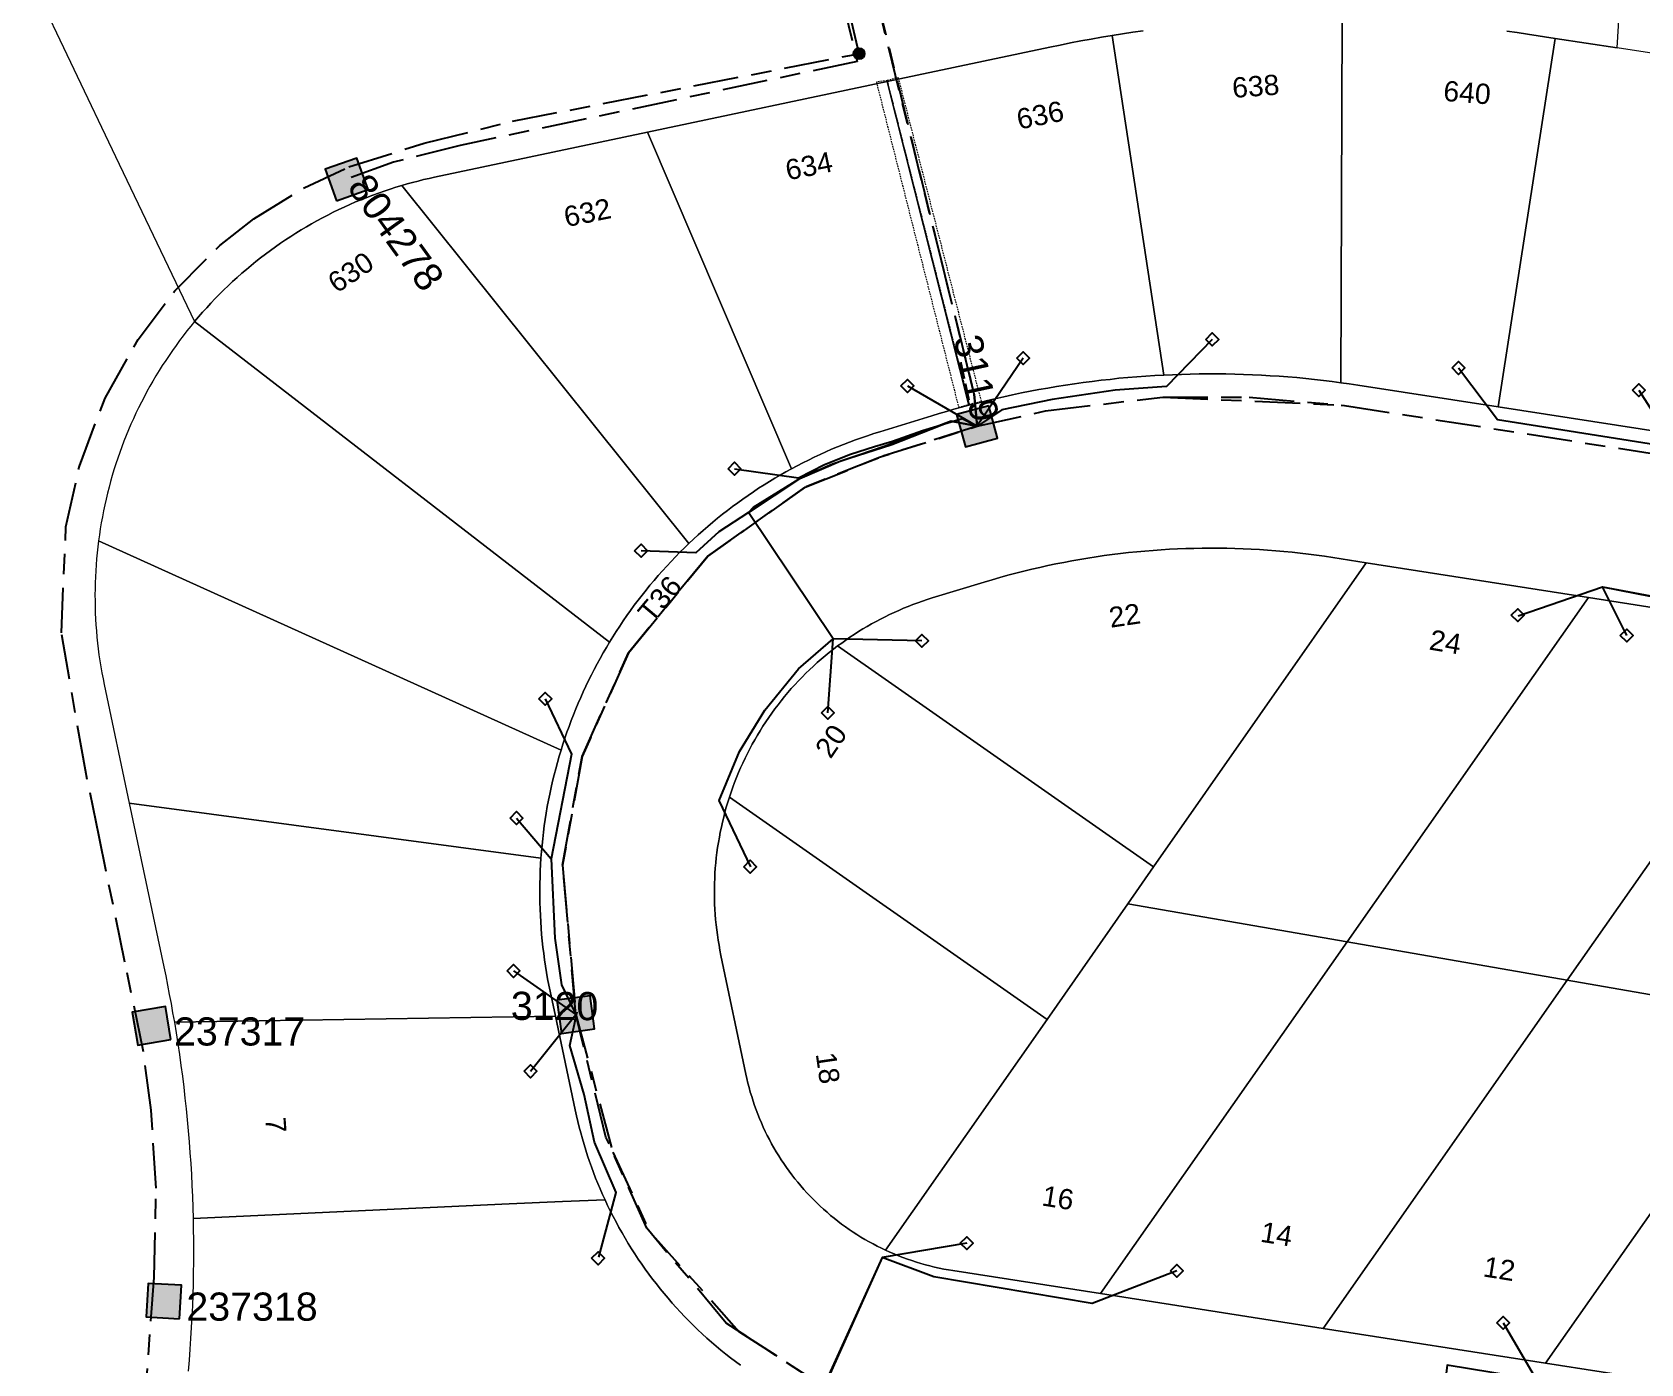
# Model space of a CAD drawing. Header units: metres. Extents: x 298214 to 299272, y 6265564 to 6266203.
# Drawn here: x 298291.1 to 298433.9, y 6265664.6 to 6265782.7 of the extents above; entities that cross this region are included whole.
import ezdxf
from ezdxf.enums import TextEntityAlignment as Align

# ---------------------------------------------------------------- set-up
doc = ezdxf.new("R2010")
doc.units = ezdxf.units.M
for name, pattern in [('Cable Exist UG', [8.2, 4, -1.2, 1.8, -1.2]), ('HIDDEN', [0.375, 0.25, -0.125]), ('HIDDEN2', [0.1875, 0.125, -0.0625])]:
    doc.linetypes.add(name, pattern=pattern)
doc.layers.get('0').update_dxf_attribs({"color": 6})
for name, color, linetype, lineweight in [('Cadastre Land Parcels_SP_EXT', 9, 'Continuous', 5), ('Cadastre Other Property_SP_EXT', 9, 'HIDDEN', 5), ('Cadastre Roads_SP_EXT', 9, 'Continuous', 5)]:
    doc.layers.add(name, color=color, linetype=linetype, lineweight=lineweight)
for name, color, linetype in [('Equip_HV_EXT', 7, 'Continuous'), ('Mains_HV_EXT', 7, 'Continuous'), ('Mains_LV_EXT', 7, 'Continuous'), ('Mains_SL_EXT', 7, 'Continuous'), ('Services_SP_EXT', 7, 'Continuous'), ('SupportsUG_SP_LV_SL_EXT', 7, 'Continuous')]:
    doc.layers.add(name, color=color, linetype=linetype)
doc.styles.add('COLUMN_LABEL', font='arial.ttf')
doc.styles.add('POLE_LABEL', font='arial.ttf')
doc.styles.get("Standard").update_dxf_attribs({"font": 'arial.ttf'})

# ---------------------------------------------------------------- blocks, each defined once
blk = doc.blocks.new('COLUMN_EXT')
blk.add_hatch(color=256).paths.add_polyline_path([(-1.49, 1.48), (-1.49, -1.49), (1.48, -1.49), (1.48, 1.48)])
blk.add_lwpolyline([(-1.49, -1.49), (1.48, -1.49), (1.48, 1.48), (-1.49, 1.48)], close=True)
for tag, height, style, flags, p in [('ASSET_NUM', 2.5, 'COLUMN_LABEL', 8, (2, 2)), ('STRUCTURE_PLANT_NUMBER', 0.2, 'POLE_LABEL', 9, (1.81, 0.03)), ('STREET_CODE', 0.2, 'COLUMN_LABEL', 9, (1.81, -0.2))]:
    blk.add_attdef(tag, text='', height=height, dxfattribs=dict(style=style, flags=flags)).set_placement(p, align=Align.MIDDLE_LEFT)
at = {"flags": 9}
for tag, p in [('COLUMN_TYPE', (1.81, -0.4)), ('OWNED_BY', (1.81, -0.6)), ('STATE', (1.81, -0.8)), ('USAGE', (1.81, -1)), ('LEGEND', (1.81, -1.2)), ('LOCATION', (1.81, -1.4)), ('STREETNAME', (1.81, -1.6)), ('SUBURB', (1.81, -1.8)), ('NOTES', (1.81, -2))]:
    blk.add_attdef(tag, text='', height=0.2, dxfattribs=at).set_placement(p, align=Align.MIDDLE_LEFT)
at = {"flags": 1}
blk.add_attdef('Z', (1.81, -2.35), '', height=0.2, dxfattribs=at)
blk = doc.blocks.new('CCP_EXT')
at = {"flags": 9}
for tag, p in [('LEGEND', (0, -1.4)), ('STATE', (0, -1.8)), ('LIFE_SUPPORT', (0, -1.6)), ('NOTES', (0, -2))]:
    blk.add_attdef(tag, text='', height=0.2, dxfattribs=at).set_placement(p, align=Align.MIDDLE_LEFT)
blk.add_wipeout([(0, 0.57), (0.57, 0), (0, -0.57), (-0.57, 0)])
blk.add_lwpolyline([(-0.57, 0), (0, 0.57), (0.57, 0), (0, -0.57), (-0.57, 0)])
at = {"flags": 1}
blk.add_attdef('Z', (0, 0), '', height=0.2, dxfattribs=at)
at = {"flags": 9}
for tag, p in [('CCP_TYPE', (0, 0)), ('CONSTRUCTED_VOLTAGE', (0, -0.2)), ('OPERATING_VOLTAGE', (0, -0.6)), ('ORIENTATION', (0, -0.8)), ('OWNED_BY', (0, -1)), ('NO_PHASES', (0, -0.4)), ('USAGE', (0, -1.2))]:
    blk.add_attdef(tag, text='', height=0.2, dxfattribs=at).set_placement(p, align=Align.MIDDLE_LEFT)
blk = doc.blocks.new('CONNECTOR_NODE_EXT')
h = blk.add_hatch(color=256)
edge = h.paths.add_edge_path()
edge.add_arc((0, 0), 0.5, 0, 360)
blk.add_circle((0, 0), 0.5)
at = {"flags": 1}
blk.add_attdef('Z', (0, 0), '', height=0.2, dxfattribs=at)
at = {"flags": 9}
for tag, p in [('CONNECTOR_TYPE', (0, 0)), ('CONSTRUCTED_VOLTAGE', (0, -0.2)), ('OPERATING_VOLTAGE', (0, -0.6)), ('ORIENTATION', (0, -0.8)), ('SUBTYPE', (0, -1)), ('NO_PHASES', (0, -0.4)), ('USAGE', (0, -1.2)), ('NOTES', (0, -1.4))]:
    blk.add_attdef(tag, text='', height=0.2, dxfattribs=at).set_placement(p, align=Align.MIDDLE_LEFT)

msp = doc.modelspace()

# ---------------------------------------------------------------- linework, layer by layer
at = {"layer": 'Cadastre Land Parcels_SP_EXT', "linetype": 'Continuous'}
for points in [[(298389.69, 6265782.85), (298388.77, 6265782.72), (298387.85, 6265782.58), (298386.93, 6265782.43), (298391.52, 6265752.3), (298392.3, 6265752.33), (298393.09, 6265752.36), (298393.88, 6265752.38), (298394.67, 6265752.4), (298395.46, 6265752.41), (298396.25, 6265752.4), (298397.03, 6265752.4), (298397.82, 6265752.38), (298398.61, 6265752.36), (298399.4, 6265752.33), (298400.19, 6265752.29), (298400.97, 6265752.24), (298401.76, 6265752.19), (298402.55, 6265752.13), (298403.33, 6265752.07), (298404.12, 6265751.99), (298404.9, 6265751.91), (298405.69, 6265751.82), (298406.47, 6265751.73), (298407.25, 6265751.62), (298407.37, 6265783.94)], [(298407.37, 6265783.94), (298407.25, 6265751.62), (298407.99, 6265751.52), (298408.74, 6265751.41), (298421.21, 6265749.47), (298426.28, 6265782.18), (298426.28, 6265782.18), (298423.81, 6265782.56), (298422.9, 6265782.7), (298421.99, 6265782.83)], [(298353.94, 6265664.43), (298353.5, 6265664.75), (298353.07, 6265665.08), (298352.64, 6265665.42), (298352.21, 6265665.77), (298351.79, 6265666.12), (298351.38, 6265666.48), (298350.96, 6265666.84), (298350.56, 6265667.21), (298350.16, 6265667.58), (298349.77, 6265667.96), (298349.38, 6265668.35), (298348.99, 6265668.74), (298348.62, 6265669.14), (298348.25, 6265669.54), (298347.88, 6265669.95), (298347.52, 6265670.37), (298347.17, 6265670.78), (298346.82, 6265671.21), (298346.48, 6265671.64), (298346.14, 6265672.07), (298345.82, 6265672.51), (298345.49, 6265672.95), (298345.18, 6265673.4), (298344.87, 6265673.85), (298344.57, 6265674.31), (298344.27, 6265674.77), (298343.98, 6265675.24), (298343.7, 6265675.71), (298343.43, 6265676.18), (298343.16, 6265676.66), (298342.9, 6265677.14), (298342.64, 6265677.63), (298342.39, 6265678.12), (298342.15, 6265678.61), (298341.92, 6265679.1), (298338.14, 6265678.95), (298333.4, 6265678.75), (298305.35, 6265677.46), (298305.37, 6265676.49), (298305.38, 6265675.52), (298305.38, 6265674.55), (298305.38, 6265673.58), (298305.37, 6265672.62), (298305.35, 6265671.65), (298305.32, 6265670.68), (298305.29, 6265669.71), (298305.24, 6265668.74), (298305.19, 6265667.77), (298305.13, 6265666.8), (298305.07, 6265665.84), (298305, 6265664.87), (298304.91, 6265663.9)]]:
    msp.add_lwpolyline(points, dxfattribs=at)
for points in [[(298375, 6265749.82), (298375.77, 6265750.01), (298376.54, 6265750.2), (298377.32, 6265750.37), (298378.1, 6265750.54), (298378.88, 6265750.71), (298379.66, 6265750.86), (298380.44, 6265751.01), (298381.23, 6265751.15), (298382.01, 6265751.28), (298382.8, 6265751.41), (298383.59, 6265751.53), (298384.38, 6265751.64), (298385.17, 6265751.74), (298385.96, 6265751.84), (298386.75, 6265751.92), (298387.54, 6265752.01), (298388.34, 6265752.08), (298389.13, 6265752.15), (298389.93, 6265752.2), (298390.72, 6265752.26), (298391.52, 6265752.3), (298386.93, 6265782.43), (298386, 6265782.28), (298385.08, 6265782.12), (298384.16, 6265781.95), (298383.24, 6265781.77), (298382.32, 6265781.59), (298381.4, 6265781.4), (298366.97, 6265778.35), (298374.22, 6265749.62), (298375, 6265749.82)], [(298443.08, 6265779.58), (298431.77, 6265781.33), (298426.28, 6265782.18), (298421.21, 6265749.47), (298438.01, 6265746.87), (298443.08, 6265779.58)], [(298358.97, 6265744.25), (298359.47, 6265744.51), (298359.98, 6265744.76), (298360.49, 6265745.01), (298361.01, 6265745.25), (298361.52, 6265745.48), (298362.04, 6265745.71), (298362.57, 6265745.93), (298363.1, 6265746.14), (298363.62, 6265746.34), (298364.16, 6265746.54), (298364.69, 6265746.73), (298365.23, 6265746.92), (298365.77, 6265747.1), (298366.31, 6265747.27), (298370.93, 6265748.68), (298371.59, 6265748.88), (298372.24, 6265749.07), (298372.9, 6265749.26), (298373.56, 6265749.44), (298374.22, 6265749.62), (298366.97, 6265778.35), (298345.69, 6265773.85), (298358.47, 6265743.98), (298358.97, 6265744.25)], [(298349.78, 6265737.75), (298350.2, 6265738.13), (298350.62, 6265738.5), (298351.05, 6265738.87), (298351.48, 6265739.24), (298351.91, 6265739.59), (298352.35, 6265739.95), (298352.8, 6265740.29), (298353.25, 6265740.64), (298353.7, 6265740.97), (298354.16, 6265741.3), (298354.62, 6265741.62), (298355.09, 6265741.94), (298355.56, 6265742.25), (298356.04, 6265742.55), (298356.52, 6265742.85), (298357, 6265743.14), (298357.48, 6265743.43), (298357.98, 6265743.71), (298358.47, 6265743.98), (298345.69, 6265773.85), (298326.78, 6265769.86), (298326.3, 6265769.75), (298325.81, 6265769.64), (298325.32, 6265769.52), (298324.84, 6265769.4), (298324.36, 6265769.26), (298323.88, 6265769.12), (298349.37, 6265737.36), (298349.78, 6265737.75)], [(298342.62, 6265729.08), (298342.92, 6265729.55), (298343.23, 6265730.02), (298343.54, 6265730.49), (298343.86, 6265730.96), (298344.19, 6265731.42), (298344.52, 6265731.87), (298344.86, 6265732.32), (298345.21, 6265732.77), (298345.56, 6265733.21), (298345.91, 6265733.65), (298346.28, 6265734.08), (298346.64, 6265734.51), (298347.02, 6265734.93), (298347.4, 6265735.35), (298347.78, 6265735.76), (298348.17, 6265736.17), (298348.57, 6265736.57), (298348.97, 6265736.97), (298349.37, 6265737.36), (298323.88, 6265769.12), (298323.36, 6265768.97), (298322.84, 6265768.8), (298322.32, 6265768.63), (298321.81, 6265768.45), (298321.3, 6265768.26), (298320.79, 6265768.07), (298320.28, 6265767.86), (298319.78, 6265767.66), (298319.28, 6265767.44), (298318.78, 6265767.21), (298318.29, 6265766.98), (298317.8, 6265766.75), (298317.32, 6265766.5), (298316.83, 6265766.25), (298316.35, 6265765.99), (298315.88, 6265765.73), (298315.41, 6265765.45), (298314.94, 6265765.18), (298314.48, 6265764.89), (298314.02, 6265764.6), (298313.56, 6265764.3), (298313.11, 6265763.99), (298312.66, 6265763.68), (298312.22, 6265763.36), (298311.79, 6265763.04), (298311.35, 6265762.71), (298310.93, 6265762.37), (298310.5, 6265762.03), (298310.09, 6265761.68), (298309.67, 6265761.33), (298309.26, 6265760.97), (298308.86, 6265760.6), (298308.46, 6265760.23), (298308.07, 6265759.85), (298307.69, 6265759.47), (298307.31, 6265759.08), (298306.93, 6265758.68), (298306.56, 6265758.28), (298306.2, 6265757.88), (298305.84, 6265757.47), (298305.49, 6265757.05), (298342.32, 6265728.6), (298342.62, 6265729.08)], [(298338.19, 6265719.55), (298338.36, 6265720.07), (298338.54, 6265720.6), (298338.73, 6265721.12), (298338.92, 6265721.64), (298339.12, 6265722.15), (298339.33, 6265722.67), (298339.54, 6265723.18), (298339.76, 6265723.69), (298339.99, 6265724.19), (298340.22, 6265724.7), (298340.46, 6265725.19), (298340.71, 6265725.69), (298340.96, 6265726.18), (298341.22, 6265726.67), (298341.49, 6265727.16), (298341.76, 6265727.64), (298342.04, 6265728.12), (298342.32, 6265728.6), (298305.49, 6265757.05), (298305.14, 6265756.64), (298304.81, 6265756.22), (298304.48, 6265755.79), (298304.15, 6265755.36), (298303.84, 6265754.93), (298303.52, 6265754.49), (298303.22, 6265754.04), (298302.92, 6265753.6), (298302.62, 6265753.15), (298302.34, 6265752.69), (298302.06, 6265752.23), (298301.78, 6265751.77), (298301.52, 6265751.3), (298301.26, 6265750.83), (298301, 6265750.35), (298300.76, 6265749.88), (298300.51, 6265749.39), (298300.28, 6265748.91), (298300.05, 6265748.42), (298299.84, 6265747.93), (298299.62, 6265747.43), (298299.42, 6265746.94), (298299.22, 6265746.44), (298299.03, 6265745.93), (298298.84, 6265745.43), (298298.67, 6265744.92), (298298.5, 6265744.41), (298298.33, 6265743.89), (298298.18, 6265743.38), (298298.03, 6265742.86), (298297.89, 6265742.34), (298297.76, 6265741.82), (298297.63, 6265741.29), (298297.51, 6265740.77), (298297.4, 6265740.24), (298297.3, 6265739.71), (298297.2, 6265739.18), (298297.12, 6265738.65), (298297.04, 6265738.12), (298296.96, 6265737.59), (298338.02, 6265719.02), (298338.19, 6265719.55)], [(298336.28, 6265710.01), (298336.33, 6265710.58), (298336.39, 6265711.15), (298336.45, 6265711.72), (298336.53, 6265712.29), (298336.61, 6265712.86), (298336.7, 6265713.43), (298336.8, 6265714), (298336.9, 6265714.56), (298337.02, 6265715.12), (298337.14, 6265715.69), (298337.27, 6265716.25), (298337.4, 6265716.81), (298337.55, 6265717.36), (298337.7, 6265717.92), (298337.85, 6265718.47), (298338.02, 6265719.02), (298296.96, 6265737.59), (298296.9, 6265737.06), (298296.84, 6265736.53), (298296.79, 6265735.99), (298296.75, 6265735.46), (298296.71, 6265734.93), (298296.68, 6265734.39), (298296.66, 6265733.86), (298296.65, 6265733.33), (298296.64, 6265732.79), (298296.65, 6265732.26), (298296.66, 6265731.72), (298296.67, 6265731.19), (298296.7, 6265730.65), (298296.73, 6265730.12), (298296.77, 6265729.59), (298296.82, 6265729.05), (298296.87, 6265728.52), (298296.93, 6265727.99), (298297, 6265727.46), (298297.08, 6265726.93), (298297.17, 6265726.41), (298297.26, 6265725.88), (298297.36, 6265725.35), (298297.46, 6265724.83), (298299.69, 6265714.31), (298336.23, 6265709.44), (298336.28, 6265710.01)], [(298409.48, 6265735.64), (298406.52, 6265736.11), (298405.8, 6265736.22), (298405.08, 6265736.32), (298404.36, 6265736.41), (298403.64, 6265736.5), (298402.91, 6265736.58), (298402.19, 6265736.65), (298401.47, 6265736.71), (298400.74, 6265736.77), (298400.01, 6265736.81), (298399.29, 6265736.85), (298398.56, 6265736.89), (298397.83, 6265736.91), (298397.11, 6265736.93), (298396.38, 6265736.94), (298395.65, 6265736.94), (298394.93, 6265736.94), (298394.2, 6265736.92), (298393.47, 6265736.9), (298392.75, 6265736.87), (298392.02, 6265736.84), (298391.29, 6265736.79), (298390.57, 6265736.74), (298389.84, 6265736.68), (298389.12, 6265736.62), (298388.39, 6265736.54), (298387.67, 6265736.46), (298386.95, 6265736.37), (298386.23, 6265736.28), (298385.51, 6265736.17), (298384.79, 6265736.06), (298384.07, 6265735.94), (298383.36, 6265735.81), (298382.64, 6265735.68), (298381.93, 6265735.54), (298381.22, 6265735.39), (298380.51, 6265735.23), (298379.8, 6265735.07), (298379.09, 6265734.9), (298378.39, 6265734.72), (298377.68, 6265734.53), (298376.98, 6265734.34), (298376.28, 6265734.14), (298375.59, 6265733.93), (298370.96, 6265732.52), (298370.53, 6265732.38), (298370.11, 6265732.24), (298369.68, 6265732.09), (298369.26, 6265731.93), (298368.84, 6265731.77), (298368.42, 6265731.6), (298368, 6265731.42), (298367.59, 6265731.24), (298367.18, 6265731.05), (298366.78, 6265730.85), (298366.38, 6265730.65), (298365.98, 6265730.44), (298365.58, 6265730.22), (298365.19, 6265730), (298364.8, 6265729.77), (298364.42, 6265729.53), (298364.04, 6265729.29), (298363.66, 6265729.04), (298363.29, 6265728.78), (298362.93, 6265728.52), (298362.56, 6265728.26), (298390.61, 6265708.65), (298409.48, 6265735.64)], [(298429.24, 6265732.55), (298409.48, 6265735.64), (298390.61, 6265708.65), (298388.32, 6265705.37), (298407.8, 6265701.99), (298429.24, 6265732.55)], [(298449, 6265729.46), (298429.24, 6265732.55), (298407.8, 6265701.99), (298427.34, 6265698.6), (298449, 6265729.46)], [(298468.76, 6265726.36), (298449, 6265729.46), (298427.34, 6265698.6), (298446.89, 6265695.21), (298468.76, 6265726.36)], [(298388.32, 6265705.37), (298390.61, 6265708.65), (298362.56, 6265728.26), (298362.19, 6265727.97), (298361.83, 6265727.69), (298361.47, 6265727.39), (298361.11, 6265727.09), (298360.76, 6265726.78), (298360.42, 6265726.47), (298360.08, 6265726.15), (298359.74, 6265725.83), (298359.41, 6265725.5), (298359.09, 6265725.16), (298358.77, 6265724.82), (298358.46, 6265724.47), (298358.16, 6265724.12), (298357.86, 6265723.77), (298357.56, 6265723.4), (298357.28, 6265723.04), (298357, 6265722.67), (298356.72, 6265722.29), (298356.46, 6265721.91), (298356.19, 6265721.52), (298355.94, 6265721.13), (298355.69, 6265720.74), (298355.45, 6265720.34), (298355.22, 6265719.94), (298354.99, 6265719.53), (298354.77, 6265719.12), (298354.56, 6265718.71), (298354.35, 6265718.29), (298354.15, 6265717.87), (298353.96, 6265717.44), (298353.77, 6265717.02), (298353.6, 6265716.59), (298353.43, 6265716.15), (298353.27, 6265715.72), (298353.11, 6265715.28), (298352.96, 6265714.84), (298381.16, 6265695.12), (298388.32, 6265705.37)], [(298381.16, 6265695.12), (298352.96, 6265714.84), (298352.83, 6265714.4), (298352.69, 6265713.96), (298352.57, 6265713.52), (298352.46, 6265713.07), (298352.35, 6265712.63), (298352.25, 6265712.18), (298352.15, 6265711.73), (298352.07, 6265711.28), (298351.99, 6265710.83), (298351.92, 6265710.38), (298351.86, 6265709.92), (298351.8, 6265709.47), (298351.75, 6265709.01), (298351.71, 6265708.55), (298351.68, 6265708.1), (298351.66, 6265707.64), (298351.64, 6265707.18), (298351.63, 6265706.72), (298351.63, 6265706.26), (298351.64, 6265705.81), (298351.65, 6265705.35), (298351.67, 6265704.89), (298351.7, 6265704.43), (298351.74, 6265703.97), (298351.78, 6265703.52), (298351.84, 6265703.06), (298351.9, 6265702.61), (298351.96, 6265702.15), (298352.04, 6265701.7), (298352.12, 6265701.25), (298352.21, 6265700.8), (298354.42, 6265690.27), (298354.51, 6265689.87), (298354.6, 6265689.46), (298354.71, 6265689.06), (298354.82, 6265688.66), (298354.94, 6265688.27), (298355.06, 6265687.87), (298355.19, 6265687.48), (298355.33, 6265687.09), (298355.48, 6265686.7), (298355.64, 6265686.32), (298355.8, 6265685.94), (298355.97, 6265685.56), (298356.14, 6265685.18), (298356.32, 6265684.81), (298356.51, 6265684.45), (298356.71, 6265684.08), (298356.91, 6265683.72), (298357.12, 6265683.36), (298357.34, 6265683.01), (298357.56, 6265682.66), (298357.79, 6265682.32), (298358.03, 6265681.98), (298358.27, 6265681.64), (298358.52, 6265681.31), (298358.77, 6265680.98), (298359.03, 6265680.66), (298359.3, 6265680.34), (298359.57, 6265680.03), (298359.85, 6265679.72), (298360.13, 6265679.42), (298360.42, 6265679.13), (298360.72, 6265678.84), (298361.02, 6265678.55), (298361.32, 6265678.27), (298361.63, 6265678), (298361.95, 6265677.73), (298362.27, 6265677.47), (298362.59, 6265677.21), (298362.92, 6265676.96), (298363.26, 6265676.72), (298363.6, 6265676.48), (298363.94, 6265676.25), (298364.29, 6265676.02), (298364.64, 6265675.8), (298365, 6265675.59), (298365.36, 6265675.39), (298365.72, 6265675.19), (298366.09, 6265675), (298366.46, 6265674.81), (298366.83, 6265674.64), (298381.16, 6265695.12)], [(298337.05, 6265697.61), (298336.94, 6265698.17), (298336.83, 6265698.72), (298336.73, 6265699.28), (298336.64, 6265699.84), (298336.56, 6265700.4), (298336.48, 6265700.96), (298336.41, 6265701.52), (298336.35, 6265702.09), (298336.29, 6265702.65), (298336.25, 6265703.21), (298336.21, 6265703.78), (298336.18, 6265704.34), (298336.15, 6265704.91), (298336.14, 6265705.48), (298336.13, 6265706.04), (298336.13, 6265706.61), (298336.13, 6265707.17), (298336.15, 6265707.74), (298336.17, 6265708.31), (298336.19, 6265708.87), (298336.23, 6265709.44), (298299.69, 6265714.31), (298302.75, 6265699.79), (298302.92, 6265698.98), (298303.09, 6265698.16), (298303.24, 6265697.34), (298303.4, 6265696.52), (298303.54, 6265695.7), (298303.69, 6265694.88), (298337.52, 6265695.4), (298337.05, 6265697.61)], [(298407.8, 6265701.99), (298388.32, 6265705.37), (298381.16, 6265695.12), (298366.83, 6265674.64), (298367.21, 6265674.46), (298367.6, 6265674.3), (298367.98, 6265674.14), (298368.37, 6265673.99), (298368.76, 6265673.84), (298369.16, 6265673.71), (298369.56, 6265673.58), (298369.96, 6265673.46), (298370.36, 6265673.34), (298370.76, 6265673.24), (298371.17, 6265673.14), (298371.58, 6265673.04), (298371.99, 6265672.96), (298372.4, 6265672.88), (298372.81, 6265672.82), (298385.9, 6265670.78), (298407.8, 6265701.99)], [(298427.34, 6265698.6), (298407.8, 6265701.99), (298385.9, 6265670.78), (298405.66, 6265667.7), (298427.34, 6265698.6)], [(298446.89, 6265695.21), (298427.34, 6265698.6), (298405.66, 6265667.7), (298425.42, 6265664.62), (298446.89, 6265695.21)], [(298333.4, 6265678.75), (298338.14, 6265678.95), (298341.92, 6265679.1), (298341.7, 6265679.58), (298341.49, 6265680.07), (298341.29, 6265680.55), (298341.09, 6265681.04), (298340.9, 6265681.53), (298340.72, 6265682.03), (298340.54, 6265682.52), (298340.37, 6265683.02), (298340.21, 6265683.52), (298340.06, 6265684.03), (298339.91, 6265684.53), (298339.77, 6265685.04), (298339.63, 6265685.55), (298339.51, 6265686.06), (298339.39, 6265686.57), (298339.28, 6265687.09), (298337.52, 6265695.4), (298303.69, 6265694.88), (298303.84, 6265693.92), (298303.99, 6265692.96), (298304.14, 6265692), (298304.27, 6265691.03), (298304.4, 6265690.07), (298304.52, 6265689.1), (298304.63, 6265688.14), (298304.73, 6265687.17), (298304.83, 6265686.2), (298304.92, 6265685.23), (298305, 6265684.26), (298305.07, 6265683.29), (298305.14, 6265682.32), (298305.2, 6265681.35), (298305.25, 6265680.38), (298305.29, 6265679.41), (298305.32, 6265678.43), (298305.35, 6265677.46), (298333.4, 6265678.75)], [(298465.86, 6265691.92), (298446.89, 6265695.21), (298425.42, 6265664.62), (298445.18, 6265661.54), (298465.86, 6265691.92)]]:
    msp.add_lwpolyline(points, close=True, dxfattribs=at)
at = {"layer": 'Cadastre Roads_SP_EXT', "linetype": 'Continuous'}
for points in [[(298421.99, 6265782.83), (298422.9, 6265782.7), (298423.81, 6265782.56), (298426.28, 6265782.18), (298431.77, 6265781.33), (298432.5, 6265793.55)], [(298291.07, 6265787.24), (298298.48, 6265771.71), (298305.49, 6265757.05), (298305.84, 6265757.47), (298306.2, 6265757.88), (298306.56, 6265758.28), (298306.93, 6265758.68), (298307.31, 6265759.08), (298307.69, 6265759.47), (298308.07, 6265759.85), (298308.46, 6265760.23), (298308.86, 6265760.6), (298309.26, 6265760.97), (298309.67, 6265761.33), (298310.09, 6265761.68), (298310.5, 6265762.03), (298310.93, 6265762.37), (298311.35, 6265762.71), (298311.79, 6265763.04), (298312.22, 6265763.36), (298312.66, 6265763.68), (298313.11, 6265763.99), (298313.56, 6265764.3), (298314.02, 6265764.6), (298314.48, 6265764.89), (298314.94, 6265765.18), (298315.41, 6265765.45), (298315.88, 6265765.73), (298316.35, 6265765.99), (298316.83, 6265766.25), (298317.32, 6265766.5), (298317.8, 6265766.75), (298318.29, 6265766.98), (298318.78, 6265767.21), (298319.28, 6265767.44), (298319.78, 6265767.66), (298320.28, 6265767.86), (298320.79, 6265768.07), (298321.3, 6265768.26), (298321.81, 6265768.45), (298322.32, 6265768.63), (298322.84, 6265768.8), (298323.36, 6265768.97), (298323.88, 6265769.12), (298324.36, 6265769.26), (298324.84, 6265769.4), (298325.32, 6265769.52), (298325.81, 6265769.64), (298326.3, 6265769.75), (298326.78, 6265769.86), (298345.69, 6265773.85), (298366.97, 6265778.35), (298381.4, 6265781.4), (298382.32, 6265781.59), (298383.24, 6265781.77), (298384.16, 6265781.95), (298385.08, 6265782.12), (298386, 6265782.28), (298386.93, 6265782.43), (298387.85, 6265782.58), (298388.77, 6265782.72), (298389.69, 6265782.85)]]:
    msp.add_lwpolyline(points, dxfattribs=at)
at = {"layer": 'Mains_HV_EXT', "linetype": 'Cable Exist UG'}
msp.add_lwpolyline([(298364.47, 6265780.82), (298360.95, 6265795.82)], dxfattribs=at)
at = {"layer": 'Mains_SL_EXT', "linetype": 'Cable Exist UG'}
msp.add_lwpolyline([(298342.19, 6265796.04), (298343.59, 6265790.2), (298360.99, 6265793.86), (298364.31, 6265780.13), (298329.05, 6265772.67), (298323.15, 6265771.19), (298318.99, 6265769.67)], dxfattribs=at)

# ---------------------------------------------------------------- block references
at = {"layer": 'Equip_HV_EXT'}
msp.add_blockref('CONNECTOR_NODE_EXT', (298364.47, 6265780.82), dxfattribs=at)
at = {"layer": 'SupportsUG_SP_LV_SL_EXT'}
ref = msp.add_blockref('COLUMN_EXT', (298318.99, 6265769.67), dxfattribs=dict(at, rotation=19.62484490401716))
ref.add_attrib('ASSET_NUM', '804278', dxfattribs={"layer": '0', "height": 2.5, "rotation": 305.72, "style": 'COLUMN_LABEL'}).set_placement((298320.99, 6265770.42), align=Align.TOP_LEFT)
ref = msp.add_blockref('COLUMN_EXT', (298374.95, 6265747.75), dxfattribs=dict(at, rotation=195.2435121104564))
ref.add_attrib('ASSET_NUM', '3119', dxfattribs={"layer": '0', "height": 2.5, "rotation": 282.2093, "style": 'COLUMN_LABEL'}).set_placement((298376.95, 6265748.5), align=Align.TOP_RIGHT)
ref = msp.add_blockref('COLUMN_EXT', (298339.33, 6265695.54), dxfattribs=dict(at, rotation=277.6972564803831))
ref.add_attrib('ASSET_NUM', '3120', dxfattribs={"layer": '0', "height": 2.5, "rotation": 359.7303, "style": 'COLUMN_LABEL'}).set_placement((298341.33, 6265696.29), align=Align.MIDDLE_RIGHT)
ref = msp.add_blockref('COLUMN_EXT', (298301.66, 6265694.55), dxfattribs=dict(at, rotation=99.28710544022995))
ref.add_attrib('ASSET_NUM', '237317', dxfattribs={"layer": '0', "height": 2.5, "style": 'COLUMN_LABEL'}).set_placement((298303.66, 6265695.3), align=Align.TOP_LEFT)
ref = msp.add_blockref('COLUMN_EXT', (298302.76, 6265670.13), dxfattribs=dict(at, rotation=86.67687335930384))
ref.add_attrib('ASSET_NUM', '237318', dxfattribs={"layer": '0', "height": 2.5, "style": 'COLUMN_LABEL'}).set_placement((298304.76, 6265670.88), align=Align.TOP_LEFT)

# ---------------------------------------------------------------- texts
at = {"layer": 'Cadastre Land Parcels_SP_EXT'}
for s, rotation, p in [('638', 4.2434, (298397.66, 6265776.89)), ('640', 355.4669, (298416.29, 6265776.64)), ('636', 11.2983, (298378.67, 6265774.08)), ('634', 11.2581, (298358.14, 6265769.57)), ('632', 11.468, (298338.48, 6265765.42)), ('630', 34.1119, (298318.11, 6265759.51)), ('22', 8.3912, (298386.8, 6265729.87)), ('24', 350.6309, (298415, 6265727.95)), ('20', 55.7541, (298361.94, 6265718.16)), ('18', 278.2297, (298360.62, 6265692.06)), ('7', 274.1581, (298311.76, 6265686.38)), ('16', 350.8533, (298380.61, 6265678.62)), ('14', 350.8249, (298400.02, 6265675.4)), ('12', 350.9392, (298419.79, 6265672.32))]:
    msp.add_text(s, height=1.8, rotation=rotation, dxfattribs=at).set_placement(p)
at = {"layer": 'Mains_LV_EXT'}
msp.add_text('T36', height=1.8, rotation=49.9688, dxfattribs=at).set_placement((298346.08, 6265730.19))

# ---------------------------------------------------------------- next in the draw order: block references
at = {"layer": 'Services_SP_EXT'}
for p in [(298395.83, 6265755.47), (298379.04, 6265753.8), (298417.68, 6265752.93), (298368.76, 6265751.33), (298433.7, 6265750.96), (298353.42, 6265743.99), (298345.12, 6265736.71), (298422.94, 6265730.99), (298370.06, 6265728.72), (298432.62, 6265729.19), (298336.62, 6265723.56), (298361.7, 6265722.32), (298334.07, 6265712.99), (298354.81, 6265708.67), (298333.8, 6265699.42), (298335.3, 6265690.51), (298341.3, 6265673.92), (298374.03, 6265675.26), (298392.68, 6265672.8), (298421.65, 6265668.19)]:
    msp.add_blockref('CCP_EXT', p, dxfattribs=at)

# ---------------------------------------------------------------- next in the draw order: linework, layer by layer
at = {"layer": 'Cadastre Other Property_SP_EXT', "linetype": 'HIDDEN2'}
for points in [[(298366.96, 6265778.44), (298366.01, 6265778.3), (298373.31, 6265749.44), (298374.25, 6265749.7), (298366.96, 6265778.44)], [(298375.33, 6265749.99), (298367.97, 6265778.69), (298366.96, 6265778.44), (298374.25, 6265749.7), (298375.33, 6265749.99)]]:
    msp.add_lwpolyline(points, close=True, dxfattribs=at)
at = {"layer": 'Cadastre Roads_SP_EXT', "linetype": 'Continuous'}
for points in [[(298438.01, 6265746.87), (298421.21, 6265749.47), (298408.74, 6265751.41), (298407.99, 6265751.52), (298407.25, 6265751.62), (298406.47, 6265751.73), (298405.69, 6265751.82), (298404.9, 6265751.91), (298404.12, 6265751.99), (298403.33, 6265752.07), (298402.55, 6265752.13), (298401.76, 6265752.19), (298400.97, 6265752.24), (298400.19, 6265752.29), (298399.4, 6265752.33), (298398.61, 6265752.36), (298397.82, 6265752.38), (298397.03, 6265752.4), (298396.25, 6265752.4), (298395.46, 6265752.41), (298394.67, 6265752.4), (298393.88, 6265752.38), (298393.09, 6265752.36), (298392.3, 6265752.33), (298391.52, 6265752.3), (298390.72, 6265752.26), (298389.93, 6265752.2), (298389.13, 6265752.15), (298388.34, 6265752.08), (298387.54, 6265752.01), (298386.75, 6265751.92), (298385.96, 6265751.84), (298385.17, 6265751.74), (298384.38, 6265751.64), (298383.59, 6265751.53), (298382.8, 6265751.41), (298382.01, 6265751.28), (298381.23, 6265751.15), (298380.44, 6265751.01), (298379.66, 6265750.86), (298378.88, 6265750.71), (298378.1, 6265750.54), (298377.32, 6265750.37), (298376.54, 6265750.2), (298375.77, 6265750.01), (298375, 6265749.82), (298374.22, 6265749.62), (298373.56, 6265749.44), (298372.9, 6265749.26), (298372.24, 6265749.07), (298371.59, 6265748.88), (298370.93, 6265748.68), (298366.31, 6265747.27), (298365.77, 6265747.1), (298365.23, 6265746.92), (298364.69, 6265746.73), (298364.16, 6265746.54), (298363.62, 6265746.34), (298363.1, 6265746.14), (298362.57, 6265745.93), (298362.04, 6265745.71), (298361.52, 6265745.48), (298361.01, 6265745.25), (298360.49, 6265745.01), (298359.98, 6265744.76), (298359.47, 6265744.51), (298358.97, 6265744.25), (298358.47, 6265743.98), (298357.98, 6265743.71), (298357.48, 6265743.43), (298357, 6265743.14), (298356.52, 6265742.85), (298356.04, 6265742.55), (298355.56, 6265742.25), (298355.09, 6265741.94), (298354.62, 6265741.62), (298354.16, 6265741.3), (298353.7, 6265740.97), (298353.25, 6265740.64), (298352.8, 6265740.29), (298352.35, 6265739.95), (298351.91, 6265739.59), (298351.48, 6265739.24), (298351.05, 6265738.87), (298350.62, 6265738.5), (298350.2, 6265738.13), (298349.78, 6265737.75), (298349.37, 6265737.36), (298348.97, 6265736.97), (298348.57, 6265736.57), (298348.17, 6265736.17), (298347.78, 6265735.76), (298347.4, 6265735.35), (298347.02, 6265734.93), (298346.64, 6265734.51), (298346.28, 6265734.08), (298345.91, 6265733.65), (298345.56, 6265733.21), (298345.21, 6265732.77), (298344.86, 6265732.32), (298344.52, 6265731.87), (298344.19, 6265731.42), (298343.86, 6265730.96), (298343.54, 6265730.49), (298343.23, 6265730.02), (298342.92, 6265729.55), (298342.62, 6265729.08), (298342.32, 6265728.6), (298342.04, 6265728.12), (298341.76, 6265727.64), (298341.49, 6265727.16), (298341.22, 6265726.67), (298340.96, 6265726.18), (298340.71, 6265725.69), (298340.46, 6265725.19), (298340.22, 6265724.7), (298339.99, 6265724.19), (298339.76, 6265723.69), (298339.54, 6265723.18), (298339.33, 6265722.67), (298339.12, 6265722.15), (298338.92, 6265721.64), (298338.73, 6265721.12), (298338.54, 6265720.6), (298338.36, 6265720.07), (298338.19, 6265719.55), (298338.02, 6265719.02), (298337.85, 6265718.47), (298337.7, 6265717.92), (298337.55, 6265717.36), (298337.4, 6265716.81), (298337.27, 6265716.25), (298337.14, 6265715.69), (298337.02, 6265715.12), (298336.9, 6265714.56), (298336.8, 6265714), (298336.7, 6265713.43), (298336.61, 6265712.86), (298336.53, 6265712.29), (298336.45, 6265711.72), (298336.39, 6265711.15), (298336.33, 6265710.58), (298336.28, 6265710.01), (298336.23, 6265709.44), (298336.19, 6265708.87), (298336.17, 6265708.31), (298336.15, 6265707.74), (298336.13, 6265707.17), (298336.13, 6265706.61), (298336.13, 6265706.04), (298336.14, 6265705.48), (298336.15, 6265704.91), (298336.18, 6265704.34), (298336.21, 6265703.78), (298336.25, 6265703.21), (298336.29, 6265702.65), (298336.35, 6265702.09), (298336.41, 6265701.52), (298336.48, 6265700.96), (298336.56, 6265700.4), (298336.64, 6265699.84), (298336.73, 6265699.28), (298336.83, 6265698.72), (298336.94, 6265698.17), (298337.05, 6265697.61), (298337.52, 6265695.4), (298339.28, 6265687.09), (298339.39, 6265686.57), (298339.51, 6265686.06), (298339.63, 6265685.55), (298339.77, 6265685.04), (298339.91, 6265684.53), (298340.06, 6265684.03), (298340.21, 6265683.52), (298340.37, 6265683.02), (298340.54, 6265682.52), (298340.72, 6265682.03), (298340.9, 6265681.53), (298341.09, 6265681.04), (298341.29, 6265680.55), (298341.49, 6265680.07), (298341.7, 6265679.58), (298341.92, 6265679.1), (298342.15, 6265678.61), (298342.39, 6265678.12), (298342.64, 6265677.63), (298342.9, 6265677.14), (298343.16, 6265676.66), (298343.43, 6265676.18), (298343.7, 6265675.71), (298343.98, 6265675.24), (298344.27, 6265674.77), (298344.57, 6265674.31), (298344.87, 6265673.85), (298345.18, 6265673.4), (298345.49, 6265672.95), (298345.82, 6265672.51), (298346.14, 6265672.07), (298346.48, 6265671.64), (298346.82, 6265671.21), (298347.17, 6265670.78), (298347.52, 6265670.37), (298347.88, 6265669.95), (298348.25, 6265669.54), (298348.62, 6265669.14), (298348.99, 6265668.74), (298349.38, 6265668.35), (298349.77, 6265667.96), (298350.16, 6265667.58), (298350.56, 6265667.21), (298350.96, 6265666.84), (298351.38, 6265666.48), (298351.79, 6265666.12), (298352.21, 6265665.77), (298352.64, 6265665.42), (298353.07, 6265665.08), (298353.5, 6265664.75), (298353.94, 6265664.43)], [(298445.18, 6265661.54), (298425.42, 6265664.62), (298405.66, 6265667.7), (298385.9, 6265670.78), (298372.81, 6265672.82), (298372.4, 6265672.88), (298371.99, 6265672.96), (298371.58, 6265673.04), (298371.17, 6265673.14), (298370.76, 6265673.24), (298370.36, 6265673.34), (298369.96, 6265673.46), (298369.56, 6265673.58), (298369.16, 6265673.71), (298368.76, 6265673.84), (298368.37, 6265673.99), (298367.98, 6265674.14), (298367.6, 6265674.3), (298367.21, 6265674.46), (298366.83, 6265674.64), (298366.46, 6265674.81), (298366.09, 6265675), (298365.72, 6265675.19), (298365.36, 6265675.39), (298365, 6265675.59), (298364.64, 6265675.8), (298364.29, 6265676.02), (298363.94, 6265676.25), (298363.6, 6265676.48), (298363.26, 6265676.72), (298362.92, 6265676.96), (298362.59, 6265677.21), (298362.27, 6265677.47), (298361.95, 6265677.73), (298361.63, 6265678), (298361.32, 6265678.27), (298361.02, 6265678.55), (298360.72, 6265678.84), (298360.42, 6265679.13), (298360.13, 6265679.42), (298359.85, 6265679.72), (298359.57, 6265680.03), (298359.3, 6265680.34), (298359.03, 6265680.66), (298358.77, 6265680.98), (298358.52, 6265681.31), (298358.27, 6265681.64), (298358.03, 6265681.98), (298357.79, 6265682.32), (298357.56, 6265682.66), (298357.34, 6265683.01), (298357.12, 6265683.36), (298356.91, 6265683.72), (298356.71, 6265684.08), (298356.51, 6265684.45), (298356.32, 6265684.81), (298356.14, 6265685.18), (298355.97, 6265685.56), (298355.8, 6265685.94), (298355.64, 6265686.32), (298355.48, 6265686.7), (298355.33, 6265687.09), (298355.19, 6265687.48), (298355.06, 6265687.87), (298354.94, 6265688.27), (298354.82, 6265688.66), (298354.71, 6265689.06), (298354.6, 6265689.46), (298354.51, 6265689.87), (298354.42, 6265690.27), (298352.21, 6265700.8), (298352.12, 6265701.25), (298352.04, 6265701.7), (298351.96, 6265702.15), (298351.9, 6265702.61), (298351.84, 6265703.06), (298351.78, 6265703.52), (298351.74, 6265703.97), (298351.7, 6265704.43), (298351.67, 6265704.89), (298351.65, 6265705.35), (298351.64, 6265705.81), (298351.63, 6265706.26), (298351.63, 6265706.72), (298351.64, 6265707.18), (298351.66, 6265707.64), (298351.68, 6265708.1), (298351.71, 6265708.55), (298351.75, 6265709.01), (298351.8, 6265709.47), (298351.86, 6265709.92), (298351.92, 6265710.38), (298351.99, 6265710.83), (298352.07, 6265711.28), (298352.15, 6265711.73), (298352.25, 6265712.18), (298352.35, 6265712.63), (298352.46, 6265713.07), (298352.57, 6265713.52), (298352.69, 6265713.96), (298352.83, 6265714.4), (298352.96, 6265714.84), (298353.11, 6265715.28), (298353.27, 6265715.72), (298353.43, 6265716.15), (298353.6, 6265716.59), (298353.77, 6265717.02), (298353.96, 6265717.44), (298354.15, 6265717.87), (298354.35, 6265718.29), (298354.56, 6265718.71), (298354.77, 6265719.12), (298354.99, 6265719.53), (298355.22, 6265719.94), (298355.45, 6265720.34), (298355.69, 6265720.74), (298355.94, 6265721.13), (298356.19, 6265721.52), (298356.46, 6265721.91), (298356.72, 6265722.29), (298357, 6265722.67), (298357.28, 6265723.04), (298357.56, 6265723.4), (298357.86, 6265723.77), (298358.16, 6265724.12), (298358.46, 6265724.47), (298358.77, 6265724.82), (298359.09, 6265725.16), (298359.41, 6265725.5), (298359.74, 6265725.83), (298360.08, 6265726.15), (298360.42, 6265726.47), (298360.76, 6265726.78), (298361.11, 6265727.09), (298361.47, 6265727.39), (298361.83, 6265727.69), (298362.19, 6265727.97), (298362.56, 6265728.26), (298362.93, 6265728.52), (298363.29, 6265728.78), (298363.66, 6265729.04), (298364.04, 6265729.29), (298364.42, 6265729.53), (298364.8, 6265729.77), (298365.19, 6265730), (298365.58, 6265730.22), (298365.98, 6265730.44), (298366.38, 6265730.65), (298366.78, 6265730.85), (298367.18, 6265731.05), (298367.59, 6265731.24), (298368, 6265731.42), (298368.42, 6265731.6), (298368.84, 6265731.77), (298369.26, 6265731.93), (298369.68, 6265732.09), (298370.11, 6265732.24), (298370.53, 6265732.38), (298370.96, 6265732.52), (298375.59, 6265733.93), (298376.28, 6265734.14), (298376.98, 6265734.34), (298377.68, 6265734.53), (298378.39, 6265734.72), (298379.09, 6265734.9), (298379.8, 6265735.07), (298380.51, 6265735.23), (298381.22, 6265735.39), (298381.93, 6265735.54), (298382.64, 6265735.68), (298383.36, 6265735.81), (298384.07, 6265735.94), (298384.79, 6265736.06), (298385.51, 6265736.17), (298386.23, 6265736.28), (298386.95, 6265736.37), (298387.67, 6265736.46), (298388.39, 6265736.54), (298389.12, 6265736.62), (298389.84, 6265736.68), (298390.57, 6265736.74), (298391.29, 6265736.79), (298392.02, 6265736.84), (298392.75, 6265736.87), (298393.47, 6265736.9), (298394.2, 6265736.92), (298394.93, 6265736.94), (298395.65, 6265736.94), (298396.38, 6265736.94), (298397.11, 6265736.93), (298397.83, 6265736.91), (298398.56, 6265736.89), (298399.29, 6265736.85), (298400.01, 6265736.81), (298400.74, 6265736.77), (298401.47, 6265736.71), (298402.19, 6265736.65), (298402.91, 6265736.58), (298403.64, 6265736.5), (298404.36, 6265736.41), (298405.08, 6265736.32), (298405.8, 6265736.22), (298406.52, 6265736.11), (298409.48, 6265735.64), (298429.24, 6265732.55), (298449, 6265729.46)]]:
    msp.add_lwpolyline(points, dxfattribs=at)
at = {"layer": 'Mains_HV_EXT', "linetype": 'Cable Exist UG'}
msp.add_lwpolyline([(298296.78, 6265633.35), (298301.01, 6265660.16), (298301.9, 6265672.21), (298302.08, 6265680.14), (298301.63, 6265687.07), (298300.93, 6265692.39), (298299.29, 6265700.21), (298297.02, 6265711.32), (298295.79, 6265717.24), (298293.66, 6265729.43), (298294.07, 6265738.84), (298295.26, 6265744.22), (298297.54, 6265750.26), (298300.48, 6265755.46), (298303.73, 6265759.78), (298307.72, 6265763.79), (298310.74, 6265766.17), (298315.2, 6265768.92), (298319.18, 6265770.78), (298325.86, 6265772.87), (298333.72, 6265774.82), (298364.47, 6265780.82)], dxfattribs=at)
at = {"layer": 'Mains_LV_EXT', "linetype": 'Cable Exist UG'}
for points in [[(298374.95, 6265747.75), (298374.69, 6265750.6), (298363.23, 6265797.32), (298348.4, 6265794.2), (298345.36, 6265803.77)], [(298374.95, 6265747.75), (298381.02, 6265749.12), (298391.43, 6265750.35), (298399.1, 6265750.34), (298407.58, 6265749.61), (298437.7, 6265744.89)], [(298339.33, 6265695.54), (298338.16, 6265708.8), (298339.89, 6265718.46), (298344.01, 6265727.66), (298351.05, 6265736.24), (298359.7, 6265742.35), (298366.59, 6265745.12), (298374.95, 6265747.75)], [(298361.39, 6265662.5), (298352.69, 6265668.16), (298345.63, 6265676.58), (298342, 6265684.68), (298339.33, 6265695.54)]]:
    msp.add_lwpolyline(points, dxfattribs=at)
at = {"layer": 'Mains_SL_EXT', "linetype": 'Cable Exist UG'}
for points in [[(298345.88, 6265804.84), (298349.61, 6265794.54), (298363.12, 6265797.38), (298374.69, 6265750.6), (298374.95, 6265747.75)], [(298374.95, 6265747.75), (298381.02, 6265749.12), (298391.43, 6265750.35), (298407.58, 6265749.61), (298437.7, 6265744.89)], [(298374.95, 6265747.75), (298366.28, 6265744.99), (298359.7, 6265742.35), (298351.05, 6265736.24), (298344.01, 6265727.66), (298339.89, 6265718.46), (298338.16, 6265708.8), (298339.33, 6265695.54)], [(298339.33, 6265695.54), (298342.61, 6265683.33), (298345.89, 6265676.27), (298353.81, 6265667.43), (298361.39, 6265662.5)]]:
    msp.add_lwpolyline(points, dxfattribs=at)
at = {"layer": 'Services_SP_EXT'}
for points in [[(298395.83, 6265755.47), (298391.77, 6265751.27), (298387.2, 6265750.97), (298381.63, 6265750.14), (298377.16, 6265749.22), (298374.99, 6265747.75)], [(298379.04, 6265753.8), (298374.96, 6265747.79)], [(298417.68, 6265752.93), (298421.16, 6265748.36), (298435.16, 6265746.15), (298437.34, 6265744.83)], [(298368.76, 6265751.33), (298374.95, 6265747.75)], [(298433.7, 6265750.96), (298437.67, 6265744.78)], [(298374.95, 6265747.75), (298372.65, 6265748.21), (298366.71, 6265745.97), (298362.13, 6265744.39), (298359.21, 6265743.12), (298354.65, 6265740.11), (298352.02, 6265738.39), (298349.99, 6265736.53), (298345.12, 6265736.71)], [(298354.88, 6265708.67), (298352.04, 6265714.53), (298353.86, 6265718.89), (298356.1, 6265722.56), (298359.11, 6265726.22), (298362.17, 6265728.89), (298354.65, 6265740.11), (298359.21, 6265743.12), (298362.85, 6265744.7), (298367.37, 6265746.15), (298372.65, 6265748.21), (298374.92, 6265747.82)], [(298353.42, 6265743.99), (298359.09, 6265743.17), (298361.41, 6265744.35), (298363.7, 6265745.28), (298365.85, 6265745.97), (298367.44, 6265746.44), (298370.1, 6265747.39), (298373.62, 6265748.44), (298374.95, 6265747.75)], [(298361.7, 6265722.32), (298362.17, 6265728.89), (298354.65, 6265740.11), (298355.11, 6265740.57), (298359.21, 6265743.12), (298362.85, 6265744.7), (298367.37, 6265746.15), (298372.65, 6265748.21), (298374.95, 6265747.75)], [(298370.06, 6265728.72), (298362.17, 6265728.89), (298354.65, 6265740.11), (298359.21, 6265743.12), (298362.85, 6265744.7), (298367.93, 6265746.37), (298372.65, 6265748.21), (298374.95, 6265747.75)], [(298422.99, 6265730.94), (298430.47, 6265733.51), (298436.21, 6265732.37), (298437.7, 6265744.89)], [(298432.62, 6265729.19), (298430.47, 6265733.51), (298436.15, 6265732.43), (298437.7, 6265744.89)], [(298336.62, 6265723.56), (298338.94, 6265718.67), (298337.13, 6265709.37), (298337.47, 6265702.32), (298338.06, 6265698.19), (298339.33, 6265695.54)], [(298334.07, 6265712.99), (298337.13, 6265709.37), (298337.47, 6265702.32), (298338.06, 6265698.19), (298339.33, 6265695.54)], [(298333.8, 6265699.42), (298339.33, 6265695.54)], [(298335.3, 6265690.51), (298339.33, 6265695.54)], [(298341.36, 6265674.02), (298342.9, 6265679.77), (298340.98, 6265684.23), (298340.06, 6265688.45), (298338.81, 6265692.8), (298339.45, 6265695.79)], [(298374.03, 6265675.26), (298366.52, 6265674), (298361.38, 6265662.5)], [(298392.68, 6265672.8), (298385.16, 6265669.9), (298371.11, 6265672.26), (298366.53, 6265674), (298361.34, 6265662.59)], [(298421.65, 6265668.19), (298424.6, 6265663.13), (298416.69, 6265664.43), (298415.23, 6265652.69)]]:
    msp.add_lwpolyline(points, dxfattribs=at)

doc.saveas('drawing.dxf')
